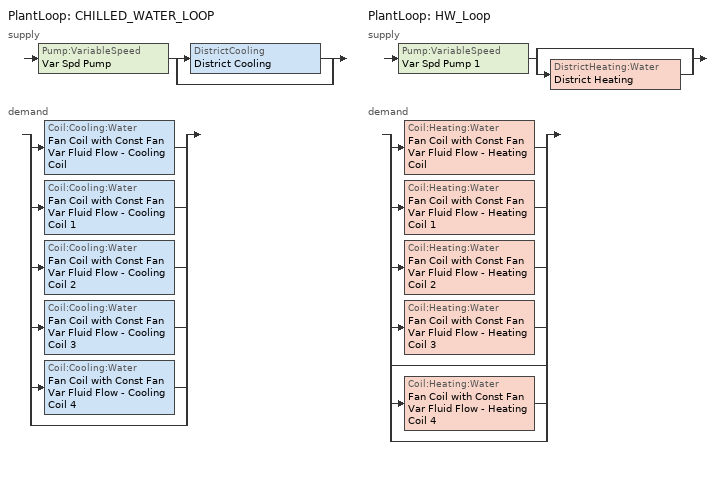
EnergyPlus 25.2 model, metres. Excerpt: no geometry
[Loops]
PlantLoop 'CHILLED_WATER_LOOP'
 supply: Pump:VariableSpeed 'Var Spd Pump' > split
  | DistrictCooling 'District Cooling'
  | bypass
 demand: split
  | Coil:Cooling:Water 'Fan Coil with Const Fan Var Fluid Flow - Cooling Coil'
  | Coil:Cooling:Water 'Fan Coil with Const Fan Var Fluid Flow - Cooling Coil 1'
  | Coil:Cooling:Water 'Fan Coil with Const Fan Var Fluid Flow - Cooling Coil 2'
  | Coil:Cooling:Water 'Fan Coil with Const Fan Var Fluid Flow - Cooling Coil 3'
  | Coil:Cooling:Water 'Fan Coil with Const Fan Var Fluid Flow - Cooling Coil 4'
  | bypass
PlantLoop 'HW_Loop'
 supply: Pump:VariableSpeed 'Var Spd Pump 1' > split
  | bypass
  | DistrictHeating:Water 'District Heating'
 demand: split
  | Coil:Heating:Water 'Fan Coil with Const Fan Var Fluid Flow - Heating Coil'
  | Coil:Heating:Water 'Fan Coil with Const Fan Var Fluid Flow - Heating Coil 1'
  | Coil:Heating:Water 'Fan Coil with Const Fan Var Fluid Flow - Heating Coil 2'
  | Coil:Heating:Water 'Fan Coil with Const Fan Var Fluid Flow - Heating Coil 3'
  | bypass
  | Coil:Heating:Water 'Fan Coil with Const Fan Var Fluid Flow - Heating Coil 4'
  | bypass
[Coil:Cooling:Water] Availability schedule=Always On Discrete hvac_library; Design air flow rate=Autosize; Design inlet air humidity ratio=Autosize; Design inlet air temperature=Autosize; Design inlet water temperature=Autosize; Design outlet air humidity ratio=Autosize; Design outlet air temperature=Autosize; Design water flow rate=Autosize; Heat exchanger configuration=CrossFlow; Type of analysis=SimpleAnalysis
Fan Coil with Const Fan Var Fluid Flow - Cooling Coil; Fan Coil with Const Fan Var Fluid Flow - Cooling Coil 1; Fan Coil with Const Fan Var Fluid Flow - Cooling Coil 2; Fan Coil with Const Fan Var Fluid Flow - Cooling Coil 3; Fan Coil with Const Fan Var Fluid Flow - Cooling Coil 4
[Coil:Heating:Water] Availability schedule=Always On Discrete hvac_library; Maximum water flow rate=Autosize; Performance input method=NominalCapacity; Rated capacity=Autosize; Rated inlet air temperature=16.6; Rated inlet water temperature=82.2; Rated outlet air temperature=32.2; Rated outlet water temperature=71.1; Rated ratio for air and water convection=0.5; U factor times area value=Autosize
Fan Coil with Const Fan Var Fluid Flow - Heating Coil; Fan Coil with Const Fan Var Fluid Flow - Heating Coil 1; Fan Coil with Const Fan Var Fluid Flow - Heating Coil 2; Fan Coil with Const Fan Var Fluid Flow - Heating Coil 3; Fan Coil with Const Fan Var Fluid Flow - Heating Coil 4
[DesignSpecification:OutdoorAir] Outdoor air flow air changes per hour=0; Outdoor air method=Sum
Name | Outdoor air flow per person | Outdoor air flow per zone | Outdoor air flow per zone floor area
Core_Zone_Design_OA | 1e-08 | 0 | 0.0004318
Perimeter_Zone_1_Design_OA; Perimeter_Zone_2_Design_OA; Perimeter_Zone_3_Design_OA; Perimeter_Zone_4_Design_OA | 0 | 0.0943895 | 0
[DesignSpecification:OutdoorAir:SpaceList]
Name | Space design specification outdoor air object name 1 | Space name 1
Core Zone 1 DSOA Space List | Core_Zone_Design_OA | Core_Space_1
Prm Zone 1 (South) DSOA Space List | Perimeter_Zone_1_Design_OA | Perimeter_Space_1
Prm Zone 2 (East) DSOA Space List | Perimeter_Zone_2_Design_OA | Perimeter_Space_2
Prm Zone 3 (North) DSOA Space List | Perimeter_Zone_3_Design_OA | Perimeter_Space_3
Prm Zone 4 (West) DSOA Space List | Perimeter_Zone_4_Design_OA | Perimeter_Space_4
[DesignSpecification:ZoneAirDistribution] Minimum zone ventilation efficiency=0; Zone air distribution effectiveness in cooling mode=0.8; Zone air distribution effectiveness in heating mode=0.8
Core Zone 1 Design Spec Zone Air Dist; Prm Zone 1 (South) Design Spec Zone Air Dist; Prm Zone 2 (East) Design Spec Zone Air Dist; Prm Zone 3 (North) Design Spec Zone Air Dist; Prm Zone 4 (West) Design Spec Zone Air Dist
[DistrictCooling]
District Cooling: Capacity fraction schedule=Always On Continuous; Nominal capacity=1000000
[DistrictHeating:Water]
District Heating: Capacity fraction schedule=Always On Continuous; Nominal capacity=1000000
[Fan:ConstantVolume] Availability schedule=Always On Discrete hvac_library; Fan total efficiency=0.7; Maximum flow rate=0.943895; Motor efficiency=0.9; Motor in airstream fraction=1; Pressure rise=250
Fan Coil with Const Fan Var Fluid Flow - Fan; Fan Coil with Const Fan Var Fluid Flow - Fan 1; Fan Coil with Const Fan Var Fluid Flow - Fan 2; Fan Coil with Const Fan Var Fluid Flow - Fan 3; Fan Coil with Const Fan Var Fluid Flow - Fan 4
[PlantEquipmentList]
CHILLED_WATER_LOOP Cooling Equipment List: District Cooling, DistrictCooling
HW_Loop Heating Equipment List: District Heating, DistrictHeating:Water
[PlantEquipmentOperation:CoolingLoad]
CHILLED_WATER_LOOP Cooling Operation Scheme: Load range 1 lower limit=0; Load range 1 upper limit=1000000000; Range 1 equipment list=CHILLED_WATER_LOOP Cooling Equipment List
[PlantEquipmentOperation:HeatingLoad]
HW_Loop Heating Operation Scheme: Load range 1 lower limit=0; Load range 1 upper limit=1000000000; Range 1 equipment list=HW_Loop Heating Equipment List
[PlantEquipmentOperationSchemes] Control scheme 1 schedule=Always On Discrete
Name | Control scheme 1
CHILLED_WATER_LOOP Operation Schemes | CHILLED_WATER_LOOP Cooling Operation Scheme
HW_Loop Operation Schemes | HW_Loop Heating Operation Scheme
[PlantLoop] Common pipe simulation=None; Fluid type=Water; Load distribution scheme=Optimal; Maximum loop flow rate=Autosize; Maximum loop temperature=100; Minimum loop flow rate=0; Minimum loop temperature=0; Plant loop demand calculation scheme=SingleSetpoint; Plant loop volume=Autocalculate
Name | Plant equipment operation scheme
CHILLED_WATER_LOOP | CHILLED_WATER_LOOP Operation Schemes
HW_Loop | HW_Loop Operation Schemes
[Pump:VariableSpeed] Design minimum flow rate=0; Design minimum flow rate fraction=0; Design pump head=179352; Design shaft power per unit flow rate per unit head=1.28205; End use subcategory=General; Fraction of motor inefficiencies to fluid stream=0; Motor efficiency=0.9; Skin loss radiative fraction=0.5; Coefficient 1 of the part load performance curve=0; Coefficient 2 of the part load performance curve=1; Coefficient 3 of the part load performance curve=0; Coefficient 4 of the part load performance curve=0
Name | Design electric power per unit flow rate | Design maximum flow rate | Design power consumption | Design power sizing method | Pump control type
Var Spd Pump | 348707 | 0.00378541 | 1320 | PowerPerFlow | Continuous
Var Spd Pump 1 | 348701.1 | 0.0012618 | 380 | PowerPerFlowPerPressure | Intermittent
[SetpointManager:OutdoorAirReset] Control variable=Temperature
Name | Outdoor high temperature | Outdoor low temperature | Setpoint at outdoor high temperature | Setpoint at outdoor low temperature
OA Temp Reset | 26.6667 | 15.5556 | 6.66667 | 12.2222
OA Temp Reset 1 | 24 | 10 | 13 | 17
[Sizing:Plant] Coincident sizing factor mode=None; Sizing option=Coincident; Zone timesteps in averaging window=1
Name | Design loop exit temperature | Loop design temperature difference | Loop type
CHILLED_WATER_LOOP | 6.66667 | 6.66667 | Cooling
HW_Loop | 82.2222 | 83.3333 | Heating
[Sizing:Zone] Account for dedicated outdoor air system=No; Cooling design air flow method=DesignDay; Cooling design air flow rate=0; Cooling minimum air flow=0; Cooling minimum air flow fraction=0; Cooling minimum air flow per zone floor area=0.000762; Heating design air flow method=DesignDayWithLimit; Heating design air flow rate=0; Heating maximum air flow=0; Heating maximum air flow fraction=0.5; Heating maximum air flow per zone floor area=0; Type of space sum to use=Coincident; Zone cooling design supply air humidity ratio=0.0085; Zone cooling design supply air humidity ratio difference=0.005; Zone cooling design supply air temperature=12.7778; Zone cooling design supply air temperature input method=SupplyAirTemperature; Zone heating design supply air humidity ratio=0.008; Zone heating design supply air temperature=32.2222; Zone heating design supply air temperature difference=11.11; Zone heating design supply air temperature input method=SupplyAirTemperature; Zone humidification design supply air humidity ratio difference=0.005; Zone latent cooling design supply air humidity ratio input method=HumidityRatioDifference; Zone latent heating design supply air humidity ratio input method=HumidityRatioDifference; Zone load sizing method=Sensible Load Only No Latent Load
Name | Design specification outdoor air object | Design specification zone air distribution object | Zone cooling design supply air temperature difference
Core Zone 1 | Core Zone 1 DSOA Space List | Core Zone 1 Design Spec Zone Air Dist | 8.33333
Prm Zone 1 (South) | Prm Zone 1 (South) DSOA Space List | Prm Zone 1 (South) Design Spec Zone Air Dist | 11.1111
Prm Zone 2 (East) | Prm Zone 2 (East) DSOA Space List | Prm Zone 2 (East) Design Spec Zone Air Dist | 11.1111
Prm Zone 3 (North) | Prm Zone 3 (North) DSOA Space List | Prm Zone 3 (North) Design Spec Zone Air Dist | 11.1111
Prm Zone 4 (West) | Prm Zone 4 (West) DSOA Space List | Prm Zone 4 (West) Design Spec Zone Air Dist | 11.1111
[ThermostatSetpoint:DualSetpoint] Cooling setpoint temperature schedule=Cooling Themostat Setpoint; Heating setpoint temperature schedule=Heating Thermostat Setpoint
Core_bottom Setpoints; Perimeter_bot_ZN_1 Setpoints; Perimeter_bot_ZN_2 Setpoints; Perimeter_bot_ZN_3 Setpoints; Perimeter_bot_ZN_4 Setpoints
[ZoneControl:Thermostat] Temperature difference between cutout and setpoint=0
Name | Zone or zonelist | Control 1 | Control type schedule
Core Zone 1 Thermostat | Core Zone 1 | Core_bottom Setpoints | Core Zone 1 Thermostat Schedule
Prm Zone 1 (South) Thermostat | Prm Zone 1 (South) | Perimeter_bot_ZN_1 Setpoints | Prm Zone 1 (South) Thermostat Schedule
Prm Zone 2 (East) Thermostat | Prm Zone 2 (East) | Perimeter_bot_ZN_2 Setpoints | Prm Zone 2 (East) Thermostat Schedule
Prm Zone 3 (North) Thermostat | Prm Zone 3 (North) | Perimeter_bot_ZN_3 Setpoints | Prm Zone 3 (North) Thermostat Schedule
Prm Zone 4 (West) Thermostat | Prm Zone 4 (West) | Perimeter_bot_ZN_4 Setpoints | Prm Zone 4 (West) Thermostat Schedule
[Zone equipment]
Core Zone 1: Core_Zone_Fan_Coil_with_Const_Fan_Var_Fluid_Flow
Prm Zone 1 (South): Core_Zone_Fan_Coil_with_Const_Fan_Var_Fluid_Flow 2
Prm Zone 2 (East): Core_Zone_Fan_Coil_with_Const_Fan_Var_Fluid_Flow 1
Prm Zone 3 (North): Core_Zone_Fan_Coil_with_Const_Fan_Var_Fluid_Flow 3
Prm Zone 4 (West): Core_Zone_Fan_Coil_with_Const_Fan_Var_Fluid_Flow 4
[ZoneHVAC:FourPipeFanCoil] Availability schedule=Perimeter_bot_ZN_1 OA Schedule; Capacity control method=ConstantFanVariableFlow; Maximum cold water flow rate=Autosize; Maximum hot water flow rate=Autosize; Maximum outdoor air flow rate=Autosize; Maximum supply air flow rate=0.943895; Maximum supply air temperature in heating mode=Autosize; Minimum supply air temperature in cooling mode=Autosize
Name | Cooling coil | Heating coil | Supply air fan
Core_Zone_Fan_Coil_with_Const_Fan_Var_Fluid_Flow | Fan Coil with Const Fan Var Fluid Flow - Cooling Coil | Fan Coil with Const Fan Var Fluid Flow - Heating Coil | Fan Coil with Const Fan Var Fluid Flow - Fan
Core_Zone_Fan_Coil_with_Const_Fan_Var_Fluid_Flow 1 | Fan Coil with Const Fan Var Fluid Flow - Cooling Coil 1 | Fan Coil with Const Fan Var Fluid Flow - Heating Coil 1 | Fan Coil with Const Fan Var Fluid Flow - Fan 1
Core_Zone_Fan_Coil_with_Const_Fan_Var_Fluid_Flow 2 | Fan Coil with Const Fan Var Fluid Flow - Cooling Coil 2 | Fan Coil with Const Fan Var Fluid Flow - Heating Coil 2 | Fan Coil with Const Fan Var Fluid Flow - Fan 2
Core_Zone_Fan_Coil_with_Const_Fan_Var_Fluid_Flow 3 | Fan Coil with Const Fan Var Fluid Flow - Cooling Coil 3 | Fan Coil with Const Fan Var Fluid Flow - Heating Coil 3 | Fan Coil with Const Fan Var Fluid Flow - Fan 3
Core_Zone_Fan_Coil_with_Const_Fan_Var_Fluid_Flow 4 | Fan Coil with Const Fan Var Fluid Flow - Cooling Coil 4 | Fan Coil with Const Fan Var Fluid Flow - Heating Coil 4 | Fan Coil with Const Fan Var Fluid Flow - Fan 4
[Schedule:Compact]
Core Zone 1 Thermostat Schedule; Prm Zone 1 (South) Thermostat Schedule; Prm Zone 2 (East) Thermostat Schedule; Prm Zone 3 (North) Thermostat Schedule; Prm Zone 4 (West) Thermostat Schedule: Through: 12/31, For: AllDays, Until: 24:00, 4
Perimeter_bot_ZN_1 OA Schedule: Through: 12/31, For: Weekdays SummerDesignDay, Until: 06:00, 0, Until: 22:00, 1, Until: 24:00, 0, For: Saturday WinterDesignDay, Until: 06:00, 0, Until: 18:00, 1, Until: 24:00, 0, For: AllOtherDays, Until: 24:00, 0
[Schedule:Constant] Hourly value=1
Always On Continuous; Always On Discrete; Always On Discrete hvac_library
[Schedule:Day:Interval]
Saturdays: 05:00, 26.7, 17:00, 24, 24:00, 26.7, No
Saturdays 1: 05:00, 15.6, 17:00, 21, 24:00, 15.6, No
Schedule Day 10; Schedule Day 13: 24:00, 26.6667, No
Schedule Day 11; Schedule Day 12: 24:00, 15.5556, No
Sundays: 24:00, 26.7, No
Sundays 2: 24:00, 15.6, No
Weekday: 05:00, 15.6, 22:00, 21, 24:00, 15.6, No
Weekdays: 05:00, 26.7, 22:00, 24, 24:00, 26.1005, No
[Schedule:Week:Daily]
Cooling Themostat Setpoint Week Rule - Jan1-Jan2: Weekdays, Weekdays, Weekdays, Weekdays, Weekdays, Weekdays, Saturdays, Weekdays, Schedule Day 10, Schedule Day 13, Weekdays, Weekdays
Cooling Themostat Setpoint Week Rule - Jan3-Dec31: Sundays, Weekdays, Weekdays, Weekdays, Weekdays, Weekdays, Saturdays, Weekdays, Schedule Day 10, Schedule Day 13, Weekdays, Weekdays
Heating Thermostat Setpoint Week Rule - Jan1-Jan2: Weekday, Weekday, Weekday, Weekday, Weekday, Weekday, Saturdays 1, Weekday, Schedule Day 12, Schedule Day 11, Weekday, Weekday
Heating Thermostat Setpoint Week Rule - Jan3-Dec31: Sundays 2, Weekday, Weekday, Weekday, Weekday, Weekday, Saturdays 1, Weekday, Schedule Day 12, Schedule Day 11, Weekday, Weekday
[Schedule:Year]
Cooling Themostat Setpoint: Cooling Themostat Setpoint Week Rule - Jan1-Jan2, 1, 1, 1, 2, Cooling Themostat Setpoint Week Rule - Jan3-Dec31, 1, 3, 12, 31
Heating Thermostat Setpoint: Heating Thermostat Setpoint Week Rule - Jan1-Jan2, 1, 1, 1, 2, Heating Thermostat Setpoint Week Rule - Jan3-Dec31, 1, 3, 12, 31
